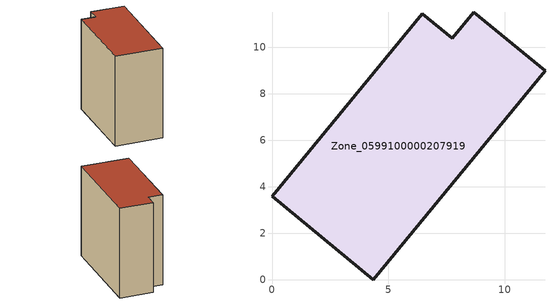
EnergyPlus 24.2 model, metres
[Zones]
Zone_0599100000207919
 floor ground (C_G): 0,3.58 6.47,11.44 7.76,10.37 8.68,11.49 11.73,8.98 4.36,0 z0
 wall outside (C_F): 6.47,11.44 0,3.58 4.36,0 11.73,8.98 8.68,11.49 7.76,10.37 6.47,11.44 z0:11.01
 roof outside (C_R): 11.73,8.98 8.68,11.49 7.76,10.37 6.47,11.44 0,3.58 4.36,0 z11.01
[BUILDING]
Pand.0599100000207919: North Axis=0; Terrain=City; Loads Convergence Tolerance Value=0.04; Temperature Convergence Tolerance Value=0.4; Solar Distribution=FullExterior; Maximum Number of Warmup Days=25; Minimum Number of Warmup Days=1
[Site:Location]
Rotterdam.The.Hague.AP_ZH_NLD Design_Conditions: Latitude=51.96; Longitude=4.45; Time Zone=1; Elevation=-4.5
[SITE:GROUNDTEMPERATURE:BUILDINGSURFACE]
18, 18, 18, 18, 18, 18, 18, 18, 18, 18, 18, 18
[MATERIAL] Thermal Absorptance=0.9; Solar Absorptance=0.7; Visible Absorptance=0.7
Name | Roughness | Thickness | Conductivity | Density | Specific Heat
G.TI.1946 | MediumSmooth | 0.15 | 1 | 540 | 1210
F.TI.1946 | Rough | 0.3 | 0.857143 | 1920 | 840
R.TI.1946 | MediumRough | 0.2 | 0.1 | 1500 | 1000
[CONSTRUCTION]
C_G: G.TI.1946
C_F: F.TI.1946
C_R: R.TI.1946
[ZONE]
Zone_0599100000207919: Type=1; Multiplier=1; Ceiling Height=Autocalculate; Volume=Autocalculate; Floor Area=autocalculate; Part of Total Floor Area=Yes
[ZONEINFILTRATION:DESIGNFLOWRATE]
Infil_Zone_0599100000207919: Zone or ZoneList or Space or SpaceList=Zone_0599100000207919; Schedule=AlwaysOn; Design Flow Rate Calculation Method=Flow/Area; Flow Rate per Floor Area=0.003; Constant Term Coefficient=1; Temperature Term Coefficient=0; Velocity Term Coefficient=0; Velocity Squared Term Coefficient=0
[HVACTEMPLATE:ZONE:IDEALLOADSAIRSYSTEM]
Zone_0599100000207919: Maximum Heating Supply Air Temperature=50; Minimum Cooling Supply Air Temperature=13; Maximum Heating Supply Air Humidity Ratio=0.0156; Minimum Cooling Supply Air Humidity Ratio=0.0077; Heating Limit=NoLimit; Cooling Limit=NoLimit; Dehumidification Control Type=ConstantSensibleHeatRatio; Cooling Sensible Heat Ratio=0.7; Dehumidification Setpoint=60; Humidification Control Type=None; Humidification Setpoint=30; Outdoor Air Method=None; Outdoor Air Flow Rate per Person=0.00944; Outdoor Air Flow Rate per Zone Floor Area=0; Outdoor Air Flow Rate per Zone=0; Demand Controlled Ventilation Type=None; Outdoor Air Economizer Type=NoEconomizer; Heat Recovery Type=None; Sensible Heat Recovery Effectiveness=0.7; Latent Heat Recovery Effectiveness=0.65
[ZONECONTROL:THERMOSTAT]
ThermostatControl_Zone_0599100000207919: Zone or ZoneList=Zone_0599100000207919; Control Type Schedule=DualSetpointControlType; Control 1=Thermostat_Zone_0599100000207919; Temperature Difference Between Cutout And Setpoint=0
[THERMOSTATSETPOINT:DUALSETPOINT]
Thermostat_Zone_0599100000207919: Heating Setpoint Temperature Schedule=HeatingSetpoint_Zone_0599100000207919; Cooling Setpoint Temperature Schedule=CoolingSetpoint_Zone_0599100000207919
[SCHEDULE:COMPACT]
HeatingSetpoint_Zone_0599100000207919: Through: 12/31, For: AllDays, Until: 24:00, 21
CoolingSetpoint_Zone_0599100000207919: Through: 12/31, For: AllDays, Until: 24:00, 24
DualSetpointControlType: Through: 12/31, For: AllDays, Until: 24:00, 4
AlwaysOn: Through: 12/31, For: AllDays, Until: 24:00, 1
